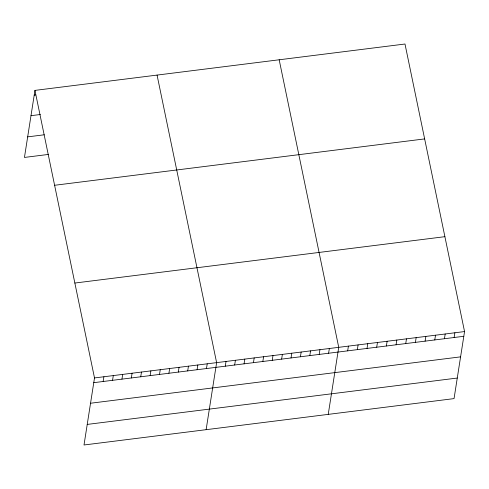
<?xml version="1.0" encoding="UTF-8"?>
<svg xmlns="http://www.w3.org/2000/svg" width="489" height="489" viewBox="0 0 489 489"><rect width="100%" height="100%" fill="white"/><g stroke="black" fill="none" stroke-linecap="round" stroke-linejoin="round"><path stroke-width="0.73" d="M34.951 90.392L94.505 377.936L84.01 444.984L454.049 398.608L464.55 331.566L404.99 44.016L34.951 90.392L24.45 157.434L48.295 154.445M103.161 381.493L103.9 376.762M112.556 380.314L113.295 375.583M121.944 379.14L122.69 374.409M131.339 377.96L132.079 373.229M140.734 376.787L141.474 372.056M150.129 375.607L150.869 370.876M159.518 374.427L160.264 369.696M168.913 373.254L169.652 368.523M178.308 372.074L179.047 367.343M187.703 370.9L188.442 366.169M197.091 369.721L197.837 364.99M206.486 368.547L207.226 363.81M206.126 429.678L216.621 362.636L157.061 75.086M225.276 366.188L226.016 361.457M234.665 365.014L235.411 360.283M244.06 363.834L244.8 359.103M253.455 362.661L254.194 357.924M262.85 361.481L263.589 356.75M272.239 360.301L272.984 355.57M281.633 359.128L282.373 354.397M291.028 357.948L291.768 353.217M300.423 356.774L301.163 352.043M309.812 355.595L310.558 350.864M319.207 354.415L319.947 349.684M328.602 353.241L329.341 348.51M328.235 414.379L338.736 347.331L279.176 59.78M347.673 350.851L348.412 346.12M357.349 349.635L358.095 344.904M367.031 348.425L367.771 343.694M376.707 347.214L377.447 342.483M386.383 345.998L387.123 341.267M396.066 344.788L396.805 340.057M405.742 343.571L406.481 338.84M415.418 342.361L416.157 337.63M425.1 341.151L425.84 336.414M434.776 339.934L435.516 335.203M444.452 338.724L445.192 333.993M454.128 337.508L454.874 332.777M34.206 95.123L35.654 94.939M30.99 115.685L40.379 114.505M27.671 136.871L44.291 134.787M54.603 185.282L424.648 138.907M74.854 283.045L444.898 236.676M94.505 377.936L464.55 331.566M93.766 382.673L463.81 336.298M90.544 403.236L460.589 356.86M87.231 424.421L457.27 378.046"/></g></svg>
